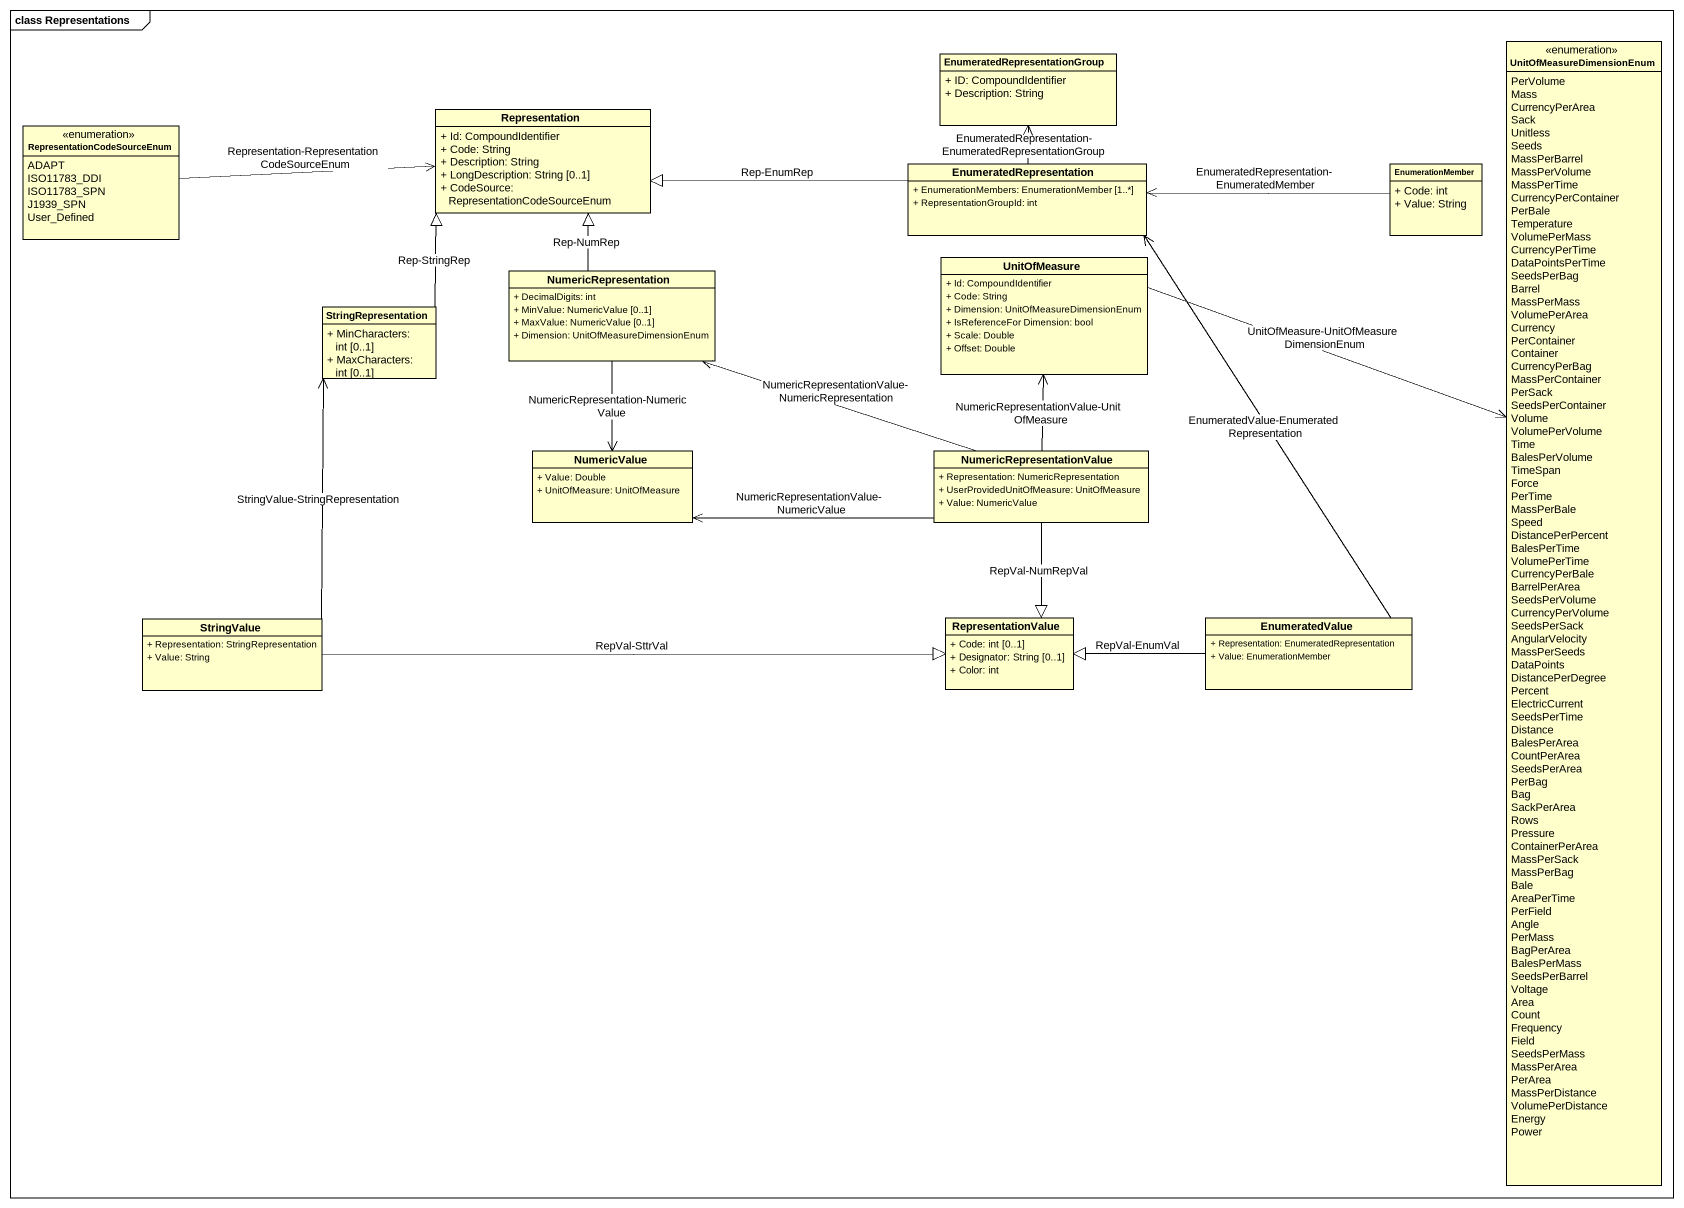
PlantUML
@startuml
mainframe class Representations
hide circle
hide empty members
skinparam classAttributeIconSize 0
class "EnumeratedRepresentationGroup" as EnumeratedRepresentationGrou {
  + ID: CompoundIdentifier
  + Description: String
}
enum UnitOfMeasureDimensionEnum {
  PerVolume
  Mass
  CurrencyPerArea
  Sack
  Unitless
  Seeds
  MassPerBarrel
  MassPerVolume
  MassPerTime
  CurrencyPerContainer
  PerBale
  Temperature
  VolumePerMass
  CurrencyPerTime
  DataPointsPerTime
  SeedsPerBag
  Barrel
  MassPerMass
  VolumePerArea
  Currency
  PerContainer
  Container
  CurrencyPerBag
  MassPerContainer
  PerSack
  SeedsPerContainer
  Volume
  VolumePerVolume
  Time
  BalesPerVolume
  TimeSpan
  Force
  PerTime
  MassPerBale
  Speed
  DistancePerPercent
  BalesPerTime
  VolumePerTime
  CurrencyPerBale
  BarrelPerArea
  SeedsPerVolume
  CurrencyPerVolume
  SeedsPerSack
  AngularVelocity
  MassPerSeeds
  DataPoints
  DistancePerDegree
  Percent
  ElectricCurrent
  SeedsPerTime
  Distance
  BalesPerArea
  CountPerArea
  SeedsPerArea
  PerBag
  Bag
  SackPerArea
  Rows
  Pressure
  ContainerPerArea
  MassPerSack
  MassPerBag
  Bale
  AreaPerTime
  PerField
  Angle
  PerMass
  BagPerArea
  BalesPerMass
  SeedsPerBarrel
  Voltage
  Area
  Count
  Frequency
  Field
  SeedsPerMass
  MassPerArea
  PerArea
  MassPerDistance
  VolumePerDistance
  Energy
  Power
}
class Representation {
  + Id: CompoundIdentifier
  + Code: String
  + Description: String
  + LongDescription: String [0..1]
  + CodeSource: RepresentationCodeSourceEnum
}
enum RepresentationCodeSourceEnum {
  ADAPT
  ISO11783_DDI
  ISO11783_SPN
  J1939_SPN
  User_Defined
}
class EnumeratedRepresentation {
  + EnumerationMembers: EnumerationMember [1..*]
  + RepresentationGroupId: int
}
class EnumerationMember {
  + Code: int
  + Value: String
}
class NumericRepresentation {
  + DecimalDigits: int
  + MinValue: NumericValue [0..1]
  + MaxValue: NumericValue [0..1]
  + Dimension: UnitOfMeasureDimensionEnum
}
class UnitOfMeasure {
  + Id: CompoundIdentifier
  + Code: String
  + Dimension: UnitOfMeasureDimensionEnum
  + IsReferenceFor Dimension: bool
  + Scale: Double
  + Offset: Double
}
class StringRepresentation {
  + MinCharacters: int [0..1]
  + MaxCharacters: int [0..1]
}
class NumericValue {
  + Value: Double
  + UnitOfMeasure: UnitOfMeasure
}
class NumericRepresentationValue {
  + Representation: NumericRepresentation
  + UserProvidedUnitOfMeasure: UnitOfMeasure
  + Value: NumericValue
}
class StringValue {
  + Representation: StringRepresentation
  + Value: String
}
class RepresentationValue {
  + Code: int [0..1]
  + Designator: String [0..1]
  + Color: int
}
class EnumeratedValue {
  + Representation: EnumeratedRepresentation
  + Value: EnumerationMember
}
EnumeratedRepresentationGrou <-- EnumeratedRepresentation : EnumeratedRepresentation-EnumeratedRepresentationGroup
UnitOfMeasureDimensionEnum <-left- UnitOfMeasure : UnitOfMeasure-UnitOfMeasureDimensionEnum
Representation <-left- RepresentationCodeSourceEnum : Representation-RepresentationCodeSourceEnum
EnumeratedRepresentation -left-|> Representation : Rep-EnumRep
EnumeratedRepresentation <-right- EnumerationMember : EnumeratedRepresentation-EnumeratedMember
EnumeratedRepresentation <-- EnumeratedValue : EnumeratedValue-EnumeratedRepresentation
NumericRepresentation -up-|> Representation : Rep-NumRep
NumericRepresentation <-right- NumericRepresentationValue : NumericRepresentationValue-NumericRepresentation
UnitOfMeasure <-- NumericRepresentationValue : NumericRepresentationValue-UnitOfMeasure
StringRepresentation -up-|> Representation : Rep-StringRep
StringRepresentation <-- StringValue : StringValue-StringRepresentation
NumericValue <-up- NumericRepresentation : NumericRepresentation-NumericValue
NumericValue <-right- NumericRepresentationValue : NumericRepresentationValue-NumericValue
NumericRepresentationValue --|> RepresentationValue : RepVal-NumRepVal
StringValue -right-|> RepresentationValue : RepVal-SttrVal
EnumeratedValue -left-|> RepresentationValue : RepVal-EnumVal
@enduml
